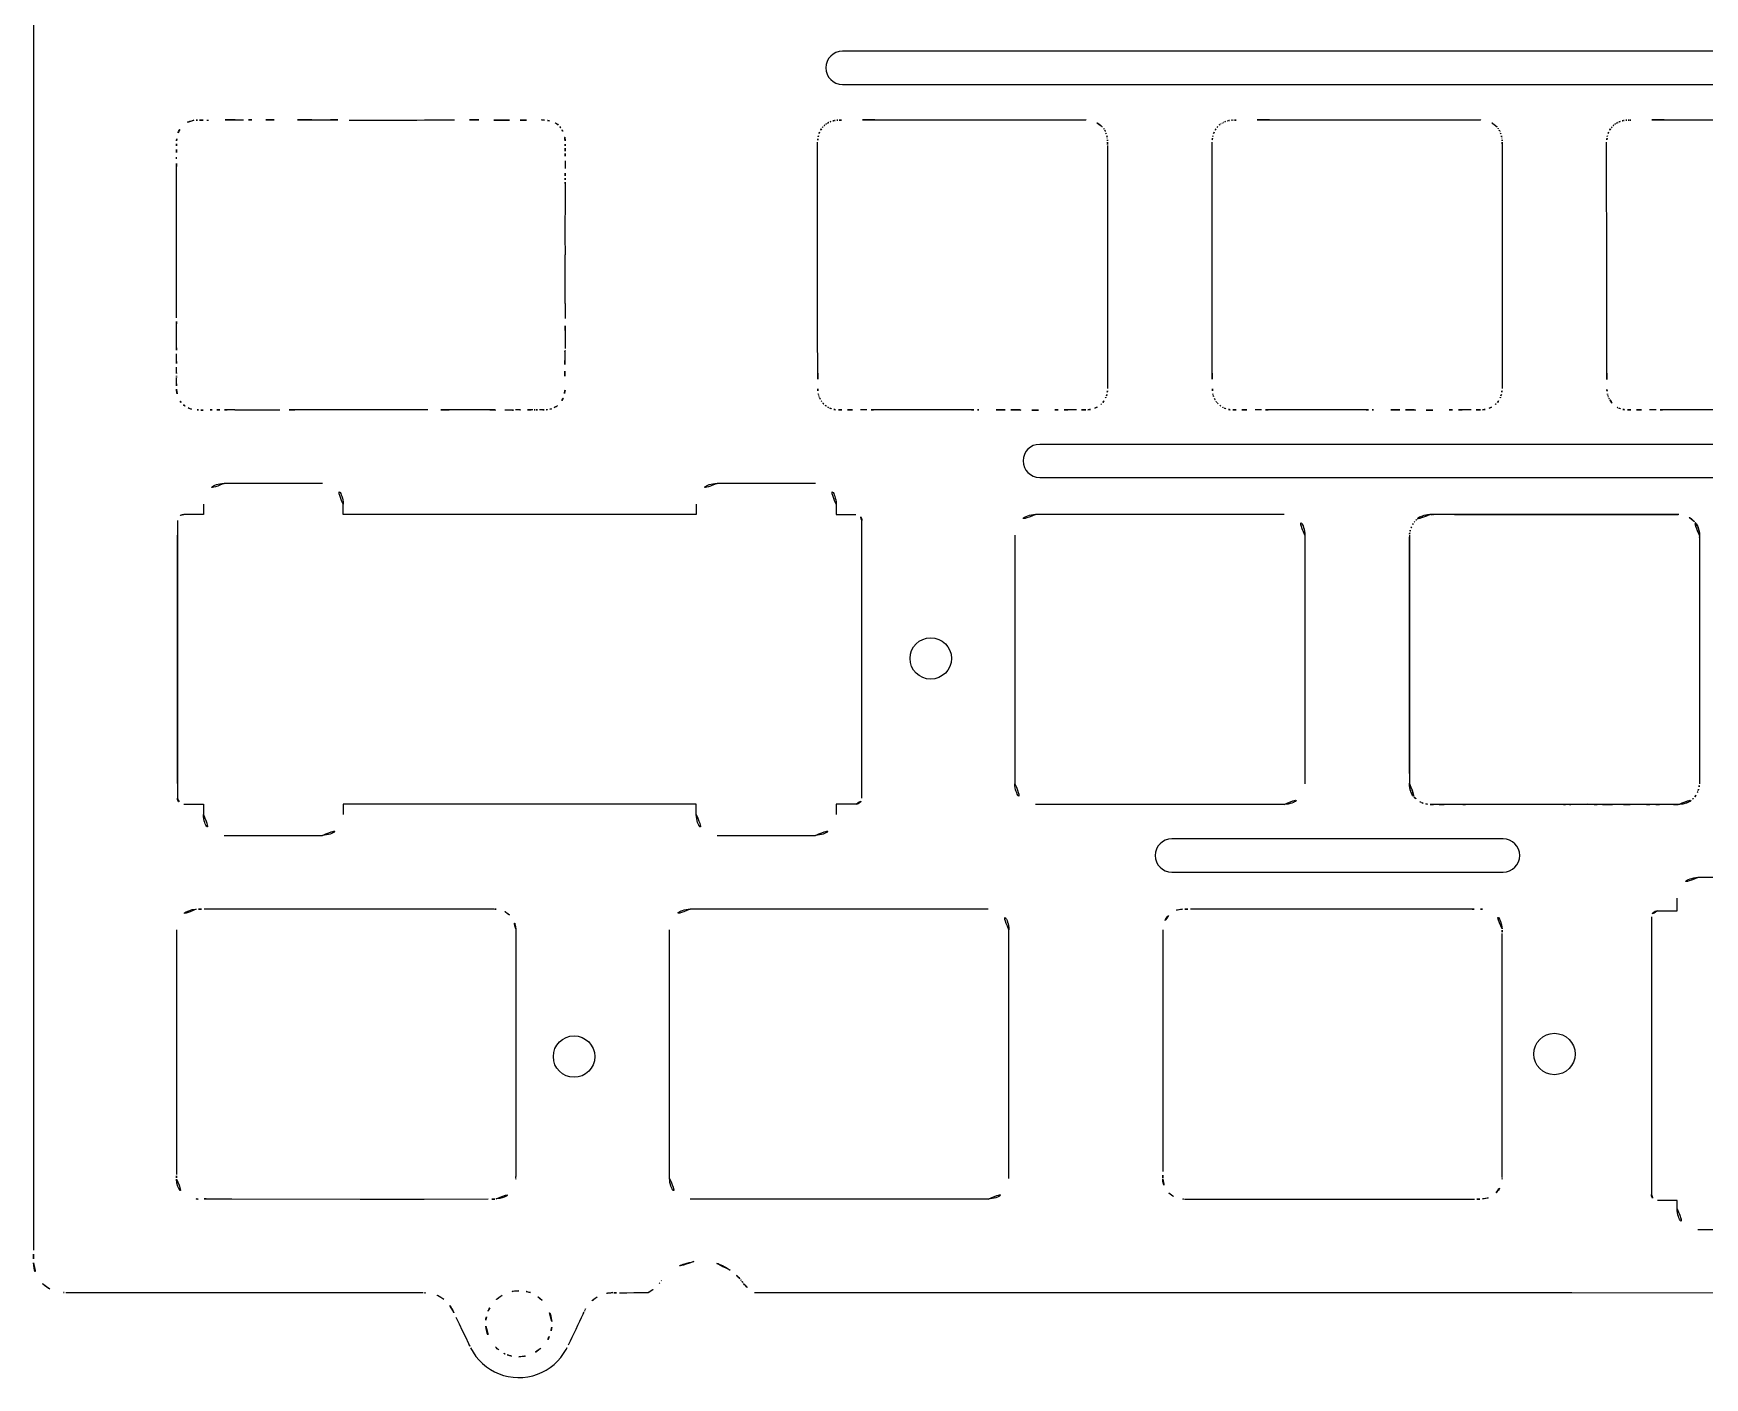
# Model space of a CAD drawing. Header units: millimetres. Extents: x 1963163760 to 1963164260, y 1135949646 to 1135950337.
# Drawn here: x 1963163827.5 to 1963163908.2, y 1135949646.5 to 1135949711.4 of the extents above; entities that cross this region are included whole.
import ezdxf

# ---------------------------------------------------------------- set-up
doc = ezdxf.new("R2010")
doc.units = ezdxf.units.MM

msp = doc.modelspace()

# ---------------------------------------------------------------- linework, layer by layer
for p, q in [((1963163827.525853, 1135949760.711344), (1963163827.525792, 1135949707.622484)), ((1963164064.327476, 1135949710.52587), (1963163866.583091, 1135949710.52587)), ((1963163866.583091, 1135949708.92587), (1963164064.327476, 1135949708.92587)), ((1963163827.525792, 1135949707.622484), (1963163827.526036, 1135949654.533624)), ((1963163835.893407, 1135949707.206873), (1963163835.983861, 1135949707.20788)), ((1963163837.260777, 1135949707.21702), (1963163837.663121, 1135949707.219049)), ((1963163840.964574, 1135949707.214044), (1963163841.870732, 1135949707.210291)), ((1963163842.776646, 1135949707.207605), (1963163843.154088, 1135949707.207138)), ((1963163843.154088, 1135949707.207138), (1963163843.531499, 1135949707.206913)), ((1963163843.531499, 1135949707.206913), (1963163843.90891, 1135949707.206702)), ((1963163843.90891, 1135949707.206702), (1963163844.28629, 1135949707.206278)), ((1963163844.28629, 1135949707.206278), (1963163844.43726, 1135949707.206049)), ((1963163844.43726, 1135949707.206049), (1963163844.588231, 1135949707.205957)), ((1963163844.588231, 1135949707.205957), (1963163844.733128, 1135949707.206138)), ((1963163844.733128, 1135949707.206138), (1963163844.877965, 1135949707.206445)), ((1963163844.877965, 1135949707.206445), (1963163845.167729, 1135949707.206927)), ((1963163845.167729, 1135949707.206927), (1963163845.457494, 1135949707.207262)), ((1963163845.457494, 1135949707.207262), (1963163845.747258, 1135949707.207677)), ((1963163845.747258, 1135949707.207677), (1963163846.037022, 1135949707.208399)), ((1963163846.037022, 1135949707.208399), (1963163846.399205, 1135949707.209802)), ((1963163846.399205, 1135949707.209802), (1963163846.942479, 1135949707.211803)), ((1963163846.942479, 1135949707.211803), (1963163847.485692, 1135949707.21377)), ((1963163847.485692, 1135949707.21377), (1963163847.666783, 1135949707.214487)), ((1963163847.666783, 1135949707.214487), (1963163847.847874, 1135949707.215105)), ((1963163868.15244, 1135949707.208872), (1963163878.344029, 1135949707.209132)), ((1963163887.202428, 1135949707.208872), (1963163897.394017, 1135949707.209132)), ((1963163906.252476, 1135949707.208872), (1963163916.444005, 1135949707.209131)), ((1963163865.388219, 1135949699.380899), (1963163865.383092, 1135949706.137674)), ((1963163879.388219, 1135949705.970117), (1963163879.38828, 1135949705.63005)), ((1963163879.388341, 1135949706.097894), (1963163879.388402, 1135949706.076591)), ((1963163879.388402, 1135949706.076591), (1963163879.388341, 1135949706.055278)), ((1963163884.438145, 1135949699.380899), (1963163884.433018, 1135949706.137674)), ((1963163898.438267, 1135949706.055277), (1963163898.438206, 1135949705.970117)), ((1963163898.438206, 1135949705.970117), (1963163898.438329, 1135949705.63005)), ((1963163903.488194, 1135949699.380899), (1963163903.483067, 1135949706.137674)), ((1963163834.432896, 1135949705.330499), (1963163834.432042, 1135949705.420919)), ((1963163853.191014, 1135949705.229791), (1963163853.19257, 1135949705.048664)), ((1963163853.19257, 1135949705.048664), (1963163853.194371, 1135949704.867552)), ((1963163879.388219, 1135949705.289972), (1963163879.387913, 1135949703.156427)), ((1963163879.38828, 1135949705.63005), (1963163879.388219, 1135949705.289972)), ((1963163898.438267, 1135949705.289972), (1963163898.437871, 1135949703.156427)), ((1963163898.438329, 1135949705.63005), (1963163898.438267, 1135949705.289972)), ((1963163834.430791, 1135949703.945307), (1963163834.431615, 1135949704.376295)), ((1963163834.431615, 1135949704.376295), (1963163834.432835, 1135949704.807276)), ((1963163834.432835, 1135949704.807276), (1963163834.433141, 1135949704.887888)), ((1963163834.433141, 1135949704.887888), (1963163834.433385, 1135949704.9685)), ((1963163834.429417, 1135949703.083338), (1963163834.430791, 1135949703.945307)), ((1963163853.1937, 1135949703.59959), (1963163853.192357, 1135949703.32786)), ((1963163853.195103, 1135949703.871322), (1963163853.1937, 1135949703.59959)), ((1963163853.196324, 1135949704.14306), (1963163853.195103, 1135949703.871322)), ((1963163834.42899, 1135949702.79339), (1963163834.429143, 1135949702.938364)), ((1963163834.429295, 1135949702.534723), (1963163834.42899, 1135949702.79339)), ((1963163834.429143, 1135949702.938364), (1963163834.429417, 1135949703.083338)), ((1963163853.192357, 1135949703.32786), (1963163853.191136, 1135949703.056104)), ((1963163879.387913, 1135949703.156427), (1963163879.387975, 1135949702.089655)), ((1963163898.437871, 1135949703.156427), (1963163898.437962, 1135949702.089655)), ((1963163834.430394, 1135949701.758678), (1963163834.429295, 1135949702.534723)), ((1963163879.387975, 1135949702.089655), (1963163879.388219, 1135949701.022882)), ((1963163898.437962, 1135949702.089655), (1963163898.438267, 1135949701.022882)), ((1963163834.431309, 1135949700.982635), (1963163834.430394, 1135949701.758678)), ((1963163834.432378, 1135949700.206589), (1963163834.431309, 1135949700.982635)), ((1963163879.388219, 1135949701.022882), (1963163879.389928, 1135949694.24444)), ((1963163898.438267, 1135949701.022882), (1963163898.439976, 1135949694.24444)), ((1963163834.43311, 1135949699.818564), (1963163834.432378, 1135949700.206589)), ((1963163834.433995, 1135949699.430536), (1963163834.43311, 1135949699.818564)), ((1963163834.434239, 1135949699.301195), (1963163834.433995, 1135949699.430536)), ((1963163865.388646, 1135949698.610891), (1963163865.388219, 1135949699.380899)), ((1963163884.438634, 1135949698.610891), (1963163884.438145, 1135949699.380899)), ((1963163903.488621, 1135949698.610891), (1963163903.488194, 1135949699.380899)), ((1963163834.434544, 1135949699.171854), (1963163834.434239, 1135949699.301195)), ((1963163834.434911, 1135949698.869926), (1963163834.434544, 1135949699.171854)), ((1963163834.435063, 1135949698.568002), (1963163834.434911, 1135949698.869926)), ((1963163834.435155, 1135949697.964151), (1963163834.435063, 1135949698.568002)), ((1963163865.388951, 1135949697.840872), (1963163865.388646, 1135949698.610891)), ((1963163884.438939, 1135949697.840872), (1963163884.438634, 1135949698.610891)), ((1963163903.488927, 1135949697.840872), (1963163903.488621, 1135949698.610891)), ((1963163834.435338, 1135949697.662227), (1963163834.435155, 1135949697.964151)), ((1963163853.198033, 1135949698.346964), (1963163853.198582, 1135949697.984758)), ((1963163853.198613, 1135949697.803655), (1963163853.198399, 1135949697.622577)), ((1963163853.198582, 1135949697.984758), (1963163853.198613, 1135949697.803655)), ((1963163865.389073, 1135949696.300775), (1963163865.388951, 1135949697.840872)), ((1963163884.439122, 1135949696.300775), (1963163884.438939, 1135949697.840872)), ((1963163903.48911, 1135949696.300775), (1963163903.488927, 1135949697.840872)), ((1963163834.432408, 1135949696.635561), (1963163834.433751, 1135949697.070383)), ((1963163834.433751, 1135949697.070383), (1963163834.434972, 1135949697.360279)), ((1963163853.19608, 1135949697.042902), (1963163853.192174, 1135949696.318094)), ((1963163834.430821, 1135949696.200739), (1963163834.431737, 1135949696.418152)), ((1963163834.431737, 1135949696.418152), (1963163834.432408, 1135949696.635561)), ((1963163853.192174, 1135949696.318094), (1963163853.191136, 1135949696.173133)), ((1963163865.389195, 1135949695.639835), (1963163865.389073, 1135949696.300775)), ((1963163884.439214, 1135949695.639835), (1963163884.439122, 1135949696.300775)), ((1963163903.489201, 1135949695.639835), (1963163903.48911, 1135949696.300775)), ((1963163834.429814, 1135949695.765918), (1963163834.429723, 1135949695.910829)), ((1963163834.429967, 1135949695.621027), (1963163834.429814, 1135949695.765918)), ((1963163834.429967, 1135949695.584795), (1963163834.429967, 1135949695.621027)), ((1963163834.429967, 1135949695.548563), (1963163834.429967, 1135949695.584795)), ((1963163853.186864, 1135949695.810541), (1963163853.184483, 1135949695.592979)), ((1963163853.189427, 1135949696.028101), (1963163853.186864, 1135949695.810541)), ((1963163865.389439, 1135949695.309423), (1963163865.389195, 1135949695.639835)), ((1963163884.439458, 1135949695.309423), (1963163884.439214, 1135949695.639835)), ((1963163903.489445, 1135949695.309423), (1963163903.489201, 1135949695.639835)), ((1963163834.428014, 1135949694.461405), (1963163834.430272, 1135949694.570354)), ((1963163834.430272, 1135949694.570354), (1963163834.432652, 1135949694.679178)), ((1963163834.433171, 1135949695.141155), (1963163834.431737, 1135949695.276947)), ((1963163834.432652, 1135949694.679178), (1963163834.434239, 1135949694.751718)), ((1963163834.434361, 1135949695.00535), (1963163834.433171, 1135949695.141155)), ((1963163865.389928, 1135949694.979089), (1963163865.389439, 1135949695.309423)), ((1963163884.439915, 1135949694.979089), (1963163884.439458, 1135949695.309423)), ((1963163903.489903, 1135949694.979089), (1963163903.489445, 1135949695.309423)), ((1963163837.06223, 1135949693.209398), (1963163836.880925, 1135949693.210985)), ((1963163837.243565, 1135949693.207941), (1963163837.06223, 1135949693.209398)), ((1963163840.866368, 1135949693.208307), (1963163840.141789, 1135949693.208765)), ((1963163841.772099, 1135949693.207784), (1963163840.866368, 1135949693.208307)), ((1963163842.22495, 1135949693.207702), (1963163841.772099, 1135949693.207784)), ((1963163842.67783, 1135949693.207788), (1963163842.22495, 1135949693.207702)), ((1963163843.162999, 1135949693.208103), (1963163842.67783, 1135949693.207788)), ((1963163843.648167, 1135949693.208599), (1963163843.162999, 1135949693.208103)), ((1963163844.618443, 1135949693.209915), (1963163843.648167, 1135949693.208599)), ((1963163845.58878, 1135949693.211298), (1963163844.618443, 1135949693.209915)), ((1963163846.073949, 1135949693.211874), (1963163845.58878, 1135949693.211298)), ((1963163846.559117, 1135949693.212305), (1963163846.073949, 1135949693.211874)), ((1963163847.998021, 1135949693.211229), (1963163847.594243, 1135949693.21203)), ((1963163848.401768, 1135949693.210138), (1963163847.998021, 1135949693.211229)), ((1963163848.981541, 1135949693.208469), (1963163848.401768, 1135949693.210138)), ((1963163849.271458, 1135949693.207472), (1963163848.981541, 1135949693.208469)), ((1963163849.561375, 1135949693.206262), (1963163849.271458, 1135949693.207472)), ((1963163850.430974, 1135949693.204418), (1963163850.286046, 1135949693.20408)), ((1963163850.575841, 1135949693.204706), (1963163850.430974, 1135949693.204418)), ((1963163850.64835, 1135949693.204798), (1963163850.575841, 1135949693.204706)), ((1963163850.938023, 1135949693.206873), (1963163850.793187, 1135949693.2057)), ((1963163851.010533, 1135949693.207361), (1963163850.938023, 1135949693.206873)), ((1963163851.644078, 1135949693.216516), (1963163851.553502, 1135949693.21525)), ((1963163852.112523, 1135949693.215997), (1963163851.961339, 1135949693.216579)), ((1963163867.770238, 1135949693.207855), (1963163867.455083, 1135949693.206506)), ((1963163868.259892, 1135949693.208744), (1963163868.085362, 1135949693.208719)), ((1963163868.434483, 1135949693.208597), (1963163868.259892, 1135949693.208744)), ((1963163869.132603, 1135949693.208305), (1963163868.434483, 1135949693.208597)), ((1963163869.830785, 1135949693.208185), (1963163869.132603, 1135949693.208305)), ((1963163871.325352, 1135949693.207992), (1963163869.830785, 1135949693.208185)), ((1963163872.072606, 1135949693.207826), (1963163871.325352, 1135949693.207992)), ((1963163872.819859, 1135949693.207422), (1963163872.072606, 1135949693.207826)), ((1963163877.674626, 1135949693.211353), (1963163877.462498, 1135949693.212183)), ((1963163877.886754, 1135949693.210306), (1963163877.674626, 1135949693.211353)), ((1963163886.820164, 1135949693.207855), (1963163886.50504, 1135949693.206506)), ((1963163887.309911, 1135949693.208744), (1963163887.13535, 1135949693.208719)), ((1963163887.48441, 1135949693.208597), (1963163887.309911, 1135949693.208744)), ((1963163888.182591, 1135949693.208305), (1963163887.48441, 1135949693.208597)), ((1963163888.880772, 1135949693.208185), (1963163888.182591, 1135949693.208305)), ((1963163890.375279, 1135949693.207992), (1963163888.880772, 1135949693.208185)), ((1963163891.122594, 1135949693.207826), (1963163890.375279, 1135949693.207992)), ((1963163891.869908, 1135949693.207422), (1963163891.122594, 1135949693.207826)), ((1963163896.724644, 1135949693.211353), (1963163896.512547, 1135949693.212183)), ((1963163896.936681, 1135949693.210306), (1963163896.724644, 1135949693.211353)), ((1963163905.870213, 1135949693.207855), (1963163905.555119, 1135949693.206506)), ((1963163906.359929, 1135949693.208744), (1963163906.185338, 1135949693.208719)), ((1963163906.534459, 1135949693.208597), (1963163906.359929, 1135949693.208744)), ((1963163907.23264, 1135949693.208305), (1963163906.534459, 1135949693.208597)), ((1963163907.930821, 1135949693.208185), (1963163907.23264, 1135949693.208305)), ((1963163909.425328, 1135949693.207992), (1963163907.930821, 1135949693.208185)), ((1963164040.513084, 1135949691.546318), (1963163876.108055, 1135949691.546318)), ((1963163876.108055, 1135949689.946318), (1963164040.513084, 1135949689.946318)), ((1963163841.479327, 1135949689.662982), (1963163836.729782, 1135949689.662982)), ((1963163841.479327, 1135949689.662982), (1963163841.479327, 1135949689.662982)), ((1963163865.280398, 1135949689.662982), (1963163860.530597, 1135949689.662982)), ((1963163865.280398, 1135949689.662982), (1963163865.280398, 1135949689.662982)), ((1963163835.729784, 1135949688.164382), (1963163834.780586, 1135949688.163874)), ((1963163835.729784, 1135949688.662984), (1963163835.729784, 1135949688.164382)), ((1963163842.479326, 1135949688.162858), (1963163842.479326, 1135949688.662984)), ((1963163859.5306, 1135949688.162858), (1963163842.479326, 1135949688.162858)), ((1963163859.5306, 1135949688.662984), (1963163859.5306, 1135949688.162858)), ((1963163866.280396, 1135949688.662984), (1963163866.280396, 1135949688.164382)), ((1963163866.280396, 1135949688.164382), (1963163867.229594, 1135949688.164382)), ((1963163887.913243, 1135949688.158122), (1963163875.908055, 1135949688.158122)), ((1963163906.963243, 1135949688.158122), (1963163894.958055, 1135949688.158122)), ((1963163896.727452, 1135949688.158884), (1963163906.91898, 1135949688.159128)), ((1963163834.480637, 1135949687.8639), (1963163834.480637, 1135949687.8639)), ((1963163834.480637, 1135949687.8639), (1963163834.480637, 1135949674.463876)), ((1963163867.529567, 1135949674.464638), (1963163867.529567, 1135949687.864408)), ((1963163834.480637, 1135949675.1639), (1963163834.480637, 1135949687.163876)), ((1963163874.908055, 1135949687.158122), (1963163874.908055, 1135949675.158951)), ((1963163888.913243, 1135949687.158122), (1963163888.913243, 1135949675.158951)), ((1963163893.96317, 1135949680.330896), (1963163893.958043, 1135949687.087671)), ((1963163893.958055, 1135949687.158122), (1963163893.958055, 1135949675.158951)), ((1963163907.963292, 1135949687.005304), (1963163907.96317, 1135949686.92013)), ((1963163907.96317, 1135949686.92013), (1963163907.963231, 1135949686.239954)), ((1963163907.963243, 1135949687.158122), (1963163907.963243, 1135949675.158951)), ((1963163907.963292, 1135949687.047876), (1963163907.963353, 1135949687.02659)), ((1963163907.963353, 1135949687.02659), (1963163907.963292, 1135949687.005304)), ((1963163907.963231, 1135949686.239954), (1963163907.962865, 1135949684.106422)), ((1963163907.962865, 1135949684.106422), (1963163907.962926, 1135949683.039652)), ((1963163907.962926, 1135949683.039652), (1963163907.963292, 1135949681.972879)), ((1963163907.963292, 1135949681.972879), (1963163907.96494, 1135949675.194437)), ((1963163893.963658, 1135949679.560892), (1963163893.96317, 1135949680.330896)), ((1963163893.963902, 1135949678.790872), (1963163893.963658, 1135949679.560892)), ((1963163893.964024, 1135949677.250757), (1963163893.963902, 1135949678.790872)), ((1963163893.964146, 1135949676.589834), (1963163893.964024, 1135949677.250757)), ((1963163893.964391, 1135949676.259416), (1963163893.964146, 1135949676.589834)), ((1963163893.964879, 1135949675.929071), (1963163893.964391, 1135949676.259416)), ((1963163834.480637, 1135949675.1639), (1963163834.480637, 1135949675.1639)), ((1963163867.529567, 1135949674.464638), (1963163867.529567, 1135949674.464638)), ((1963163834.780586, 1135949674.163902), (1963163835.729784, 1135949674.163902)), ((1963163835.729784, 1135949674.163902), (1963163835.729784, 1135949673.6653)), ((1963163859.5306, 1135949674.165426), (1963163842.479326, 1135949674.165426)), ((1963163842.479326, 1135949674.165426), (1963163842.479326, 1135949673.6653)), ((1963163859.5306, 1135949673.6653), (1963163859.5306, 1135949674.165426)), ((1963163867.229594, 1135949674.16441), (1963163866.280396, 1135949674.163902)), ((1963163866.280396, 1135949674.163902), (1963163866.280396, 1135949673.6653)), ((1963163887.913243, 1135949674.158951), (1963163875.908055, 1135949674.158951)), ((1963163906.963243, 1135949674.158951), (1963163894.958055, 1135949674.158951)), ((1963163896.345189, 1135949674.157854), (1963163896.030095, 1135949674.156496)), ((1963163896.834935, 1135949674.158743), (1963163896.660374, 1135949674.158731)), ((1963163897.009495, 1135949674.158609), (1963163896.834935, 1135949674.158743)), ((1963163897.358556, 1135949674.158388), (1963163897.009495, 1135949674.158609)), ((1963163897.707616, 1135949674.1583), (1963163897.358556, 1135949674.158388)), ((1963163898.405797, 1135949674.158197), (1963163897.707616, 1135949674.1583)), ((1963163899.900304, 1135949674.157991), (1963163898.405797, 1135949674.158197)), ((1963163900.647557, 1135949674.157816), (1963163899.900304, 1135949674.157991)), ((1963163901.394871, 1135949674.157404), (1963163900.647557, 1135949674.157816)), ((1963163906.249608, 1135949674.16136), (1963163906.037511, 1135949674.16218)), ((1963163906.461705, 1135949674.160333), (1963163906.249608, 1135949674.16136)), ((1963163836.729782, 1135949672.665302), (1963163836.729782, 1135949672.665302)), ((1963163836.729782, 1135949672.665302), (1963163841.479327, 1135949672.665302)), ((1963163860.530597, 1135949672.665302), (1963163860.530597, 1135949672.665302)), ((1963163860.530597, 1135949672.665302), (1963163865.280398, 1135949672.665302)), ((1963163898.487575, 1135949672.495509), (1963163882.483612, 1135949672.495509)), ((1963163882.483612, 1135949670.895509), (1963163898.487575, 1135949670.895509)), ((1963163912.635954, 1135949670.628299), (1963163907.886154, 1135949670.628299)), ((1963163906.885953, 1135949669.026295), (1963163906.885953, 1135949669.6283)), ((1963163838.854344, 1135949669.105295), (1963163835.762425, 1135949669.105158)), ((1963163841.946294, 1135949669.105295), (1963163838.854344, 1135949669.105295)), ((1963163848.130162, 1135949669.105173), (1963163841.946294, 1135949669.105295)), ((1963163848.921147, 1135949669.105196), (1963163848.130162, 1135949669.105173)), ((1963163849.712132, 1135949669.105402), (1963163848.921147, 1135949669.105196)), ((1963163849.761082, 1135949669.105478), (1963163849.712132, 1135949669.105402)), ((1963163873.62209, 1135949669.105371), (1963163859.24088, 1135949669.105371)), ((1963163886.479283, 1135949669.105295), (1963163883.387364, 1135949669.105142)), ((1963163889.571233, 1135949669.10528), (1963163886.479283, 1135949669.105295)), ((1963163895.755162, 1135949669.104944), (1963163889.571233, 1135949669.10528)), ((1963163896.996678, 1135949669.104669), (1963163895.755162, 1135949669.104944)), ((1963163905.641683, 1135949668.726042), (1963163905.641683, 1135949668.726042)), ((1963163905.641683, 1135949668.726042), (1963163905.641683, 1135949655.326297)), ((1963163905.941708, 1135949669.026295), (1963163906.885953, 1135949669.026295)), ((1963163834.42838, 1135949668.105646), (1963163834.428441, 1135949662.272318)), ((1963163850.808507, 1135949668.155115), (1963163850.809422, 1135949656.200266)), ((1963163858.24088, 1135949656.104097), (1963163858.24088, 1135949668.105371)), ((1963163874.62209, 1135949656.104097), (1963163874.62209, 1135949668.105371)), ((1963163882.053441, 1135949668.105646), (1963163882.053532, 1135949662.272318)), ((1963163898.434666, 1135949665.254892), (1963163898.434422, 1135949667.919119)), ((1963163898.434605, 1135949662.590662), (1963163898.434666, 1135949665.254892)), ((1963163834.428441, 1135949662.272318), (1963163834.428654, 1135949659.355665)), ((1963163882.053532, 1135949662.272318), (1963163882.053715, 1135949659.355665)), ((1963163898.434422, 1135949659.926439), (1963163898.434605, 1135949662.590662)), ((1963163898.434361, 1135949657.262216), (1963163898.434422, 1135949659.926439)), ((1963163834.428654, 1135949659.355665), (1963163834.42899, 1135949656.439035)), ((1963163882.053715, 1135949659.355665), (1963163882.054112, 1135949656.439047)), ((1963163898.434392, 1135949656.731279), (1963163898.434361, 1135949657.262216)), ((1963163898.434544, 1135949656.200327), (1963163898.434392, 1135949656.731279)), ((1963163834.42899, 1135949656.439035), (1963163834.42899, 1135949656.296175)), ((1963163850.809483, 1135949656.152521), (1963163850.809422, 1135949656.200266)), ((1963163850.809575, 1135949656.104364), (1963163850.809483, 1135949656.152521)), ((1963163898.434605, 1135949656.152551), (1963163898.434544, 1135949656.200327)), ((1963163835.866429, 1135949655.106683), (1963163836.487187, 1135949655.106504)), ((1963163836.487187, 1135949655.106504), (1963163837.107945, 1135949655.106439)), ((1963163837.107945, 1135949655.106439), (1963163843.291875, 1135949655.106119)), ((1963163843.291875, 1135949655.106119), (1963163846.383824, 1135949655.106138)), ((1963163846.383824, 1135949655.106138), (1963163849.475743, 1135949655.106348)), ((1963163873.62209, 1135949655.104097), (1963163859.24088, 1135949655.104097)), ((1963163883.102025, 1135949655.105768), (1963163883.151036, 1135949655.105829)), ((1963163883.151036, 1135949655.105829), (1963163883.94196, 1135949655.106149)), ((1963163883.94196, 1135949655.106149), (1963163884.732884, 1135949655.106195)), ((1963163884.732884, 1135949655.106195), (1963163890.916783, 1135949655.106054)), ((1963163890.916783, 1135949655.106054), (1963163894.008702, 1135949655.106081)), ((1963163894.008702, 1135949655.106081), (1963163897.100682, 1135949655.106256)), ((1963163906.885115, 1135949655.026323), (1963163905.941708, 1135949655.026323)), ((1963163906.885115, 1135949654.635163), (1963163906.885115, 1135949655.026323)), ((1963163827.526036, 1135949654.533624), (1963163827.526097, 1135949653.716882)), ((1963163827.526097, 1135949653.716882), (1963163827.526402, 1135949652.900141)), ((1963163907.885062, 1135949653.635165), (1963163907.885062, 1135949653.635165)), ((1963163907.885062, 1135949653.635165), (1963163912.634913, 1135949653.635165)), ((1963163827.526402, 1135949652.900141), (1963163827.526494, 1135949652.627905)), ((1963163829.080968, 1135949650.583429), (1963163829.191319, 1135949650.583551)), ((1963163829.191319, 1135949650.583551), (1963163833.345921, 1135949650.583345)), ((1963163833.345921, 1135949650.583345), (1963163837.500523, 1135949650.583326)), ((1963163837.500523, 1135949650.583326), (1963163845.809727, 1135949650.583582)), ((1963163845.809727, 1135949650.583582), (1963163846.035496, 1135949650.583559)), ((1963163846.035496, 1135949650.583559), (1963163846.261327, 1135949650.583399)), ((1963163846.261327, 1135949650.583399), (1963163846.336583, 1135949650.583368)), ((1963163855.826817, 1135949650.582971), (1963163856.171696, 1135949650.583227)), ((1963163856.171696, 1135949650.583227), (1963163856.516576, 1135949650.583341)), ((1963163856.516576, 1135949650.583341), (1963163857.206334, 1135949650.583368)), ((1963163862.342442, 1135949650.583368), (1963163901.795445, 1135949650.583345)), ((1963163901.795445, 1135949650.583345), (1963163941.248448, 1135949650.583185)), ((1963163847.925694, 1135949649.393457), (1963163848.077122, 1135949649.077562)), ((1963163854.068394, 1135949649.56225), (1963163854.108739, 1135949649.646543)), ((1963163848.077122, 1135949649.077562), (1963163848.228337, 1135949648.761587)), ((1963163848.228337, 1135949648.761587), (1963163848.379552, 1135949648.445608)), ((1963163848.379552, 1135949648.445608), (1963163848.530919, 1135949648.129694)), ((1963163848.530919, 1135949648.129694), (1963163848.551183, 1135949648.087579)), ((1963163848.551183, 1135949648.087579), (1963163848.571385, 1135949648.045465))]:
    msp.add_line(p, q)
for centre in [(1963163870.848876, 1135949681.209311), (1963163900.963414, 1135949662.107569), (1963163853.627642, 1135949661.981472)]:
    msp.add_circle(centre, 1)
for centre, radius, start, end in [((1963163866.583091, 1135949709.72587), 0.8, 90, 270), ((1963163835.510622, 1135949706.206986), 1.072329, 149.21502024, 175.16257933), ((1963163835.382986, 1135949706.267169), 0.931975, 96.75770851, 148.37746576), ((1963163835.482822, 1135949705.42554), 1.779505, 91.38753833, 96.76116166), ((1963163835.603308, 1135949697.010157), 10.195678, 90.00001366, 90.91927365), ((1963163835.603306, 1135949747.76077), 40.554935, 270, 270.4098558), ((1963163838.954362, 1135949381.411675), 325.809747, 90.29782493, 90.52239372), ((1963163838.643744, 1135949497.476012), 209.745329, 90.15795516, 90.26788101), ((1963163838.452511, 1135949413.984235), 293.236565, 89.86324582, 90.07561022), ((1963163836.396374, 1135948586.273969), 1120.949383, 89.766502497, 89.859134026), ((1963163843.652548, 1135950155.472221), 448.265472, 269.77225358, 269.88803947), ((1963163848.177799, 1135949588.207606), 119.007957, 89.59176984, 90.15884308), ((1963163848.119656, 1135949580.264184), 126.951591, 89.05948171, 89.59107309), ((1963163850.640753, 1135949733.837899), 26.642816, 269.05963196, 270.81159026), ((1963163850.3039, 1135949757.611815), 50.419118, 270.81167221, 271.73741549), ((1963163851.905381, 1135949702.700451), 4.516012, 86.31626379, 90.92401429), ((1963163852.043591, 1135949705.182365), 2.03046, 78.74422126, 85.70854181), ((1963163852.262575, 1135949706.282809), 0.908439, 48.30853198, 78.74275851), ((1963163852.242479, 1135949706.284665), 0.920563, 35.87180635, 47.2976179), ((1963163852.169081, 1135949706.233993), 1.009734, 25.28634557, 35.76127798), ((1963163851.892972, 1135949706.126446), 1.305489, 3.3250537, 24.37800353), ((1963163866.333245, 1135949706.251753), 0.928584, 145.59399979, 156.6537828), ((1963163866.707205, 1135949705.976937), 1.392492, 139.71282373, 144.959084), ((1963163866.212722, 1135949706.396511), 0.74399, 129.91036791, 139.73703468), ((1963163866.578611, 1135949705.922107), 1.342841, 124.87156111, 128.89833291), ((1963163866.297409, 1135949706.324807), 0.851677, 118.49044196, 124.84003256), ((1963163866.362725, 1135949706.188951), 1.002264, 115.18673423, 118.06753224), ((1963163866.43005, 1135949706.044348), 1.161771, 110.15126854, 115.15639366), ((1963163866.426114, 1135949706.013949), 1.189038, 101.82720476, 109.46857971), ((1963163866.4286, 1135949706.005881), 1.197444, 99.23226895, 101.86448774), ((1963163866.499967, 1135949705.374503), 1.832353, 94.26733478, 98.26746612), ((1963163866.516056, 1135949705.155053), 2.052392, 91.31634793, 94.25936175), ((1963163866.502141, 1135949701.845266), 5.36174, 89.88161908, 90.35514483), ((1963163866.468906, 1135949730.603794), 23.396841, 270.10851812, 270.32554225), ((1963163867.603456, 1135949479.503753), 227.70578, 89.86186613, 90.25203482), ((1963163878.422911, 1135949709.215274), 2.007692, 267.74827182, 268.84525098), ((1963163878.360341, 1135949706.143325), 1.064894, 43.91357716, 88.81031417), ((1963163878.306812, 1135949706.093427), 1.138064, 42.44555138, 43.8541514), ((1963163878.850608, 1135949706.591909), 0.400367, 38.32284548, 42.32576655), ((1963163878.063771, 1135949706.008873), 1.379538, 33.19109227, 37.05588678), ((1963163878.504488, 1135949706.297619), 0.852654, 26.91152519, 33.16600624), ((1963163878.336467, 1135949706.222345), 1.036589, 23.6430387, 26.41810256), ((1963163878.191406, 1135949706.159328), 1.194746, 18.75275747, 23.62159258), ((1963163885.383237, 1135949706.251753), 0.928588, 145.59414753, 156.65392988), ((1963163885.668916, 1135949706.039146), 1.284499, 138.36048107, 144.97010827), ((1963163885.242663, 1135949706.41836), 0.713977, 126.47011799, 138.37506307), ((1963163886.109454, 1135949705.230992), 2.184061, 124.31105642, 126.24107043), ((1963163885.287011, 1135949706.436145), 0.725018, 118.49336375, 124.31085942), ((1963163885.412713, 1135949706.188951), 1.002264, 115.18673423, 118.06753224), ((1963163885.480038, 1135949706.044348), 1.161771, 110.15126854, 115.15639366), ((1963163885.476102, 1135949706.013949), 1.189038, 101.82720476, 109.46857971), ((1963163885.476935, 1135949706.013659), 1.189493, 99.21088696, 101.86359283), ((1963163885.549714, 1135949705.377786), 1.829062, 94.26745738, 98.27289082), ((1963163885.566538, 1135949705.144904), 2.062549, 91.32358978, 94.2521158), ((1963163885.552174, 1135949701.830486), 5.37652, 89.881783, 90.35465298), ((1963163885.522984, 1135949730.603786), 23.396826, 270.0986553, 270.31567931), ((1963163886.655706, 1135949479.521683), 227.687845, 89.8624262, 90.25260855), ((1963163897.52067, 1135949710.429672), 3.223029, 267.74790274, 268.55287048), ((1963163897.411824, 1135949706.14609), 1.061935, 42.3533445, 88.51877663), ((1963163897.727847, 1135949706.435388), 0.633493, 32.57859556, 42.27303567), ((1963163897.33758, 1135949706.186647), 1.096289, 26.95249367, 32.55043639), ((1963163897.471726, 1135949706.261003), 0.943027, 23.56764955, 26.6196666), ((1963163897.207327, 1135949706.146851), 1.231015, 18.79289769, 23.5171794), ((1963163904.433486, 1135949706.251429), 0.928987, 145.58672864, 156.64232282), ((1963163904.806268, 1135949705.978031), 1.391118, 139.723446, 144.97436422), ((1963163904.313414, 1135949706.395551), 0.745186, 129.90527648, 139.71733109), ((1963163904.678586, 1135949705.922107), 1.342841, 124.87156111, 128.89833291), ((1963163904.397384, 1135949706.324807), 0.851677, 118.49044196, 124.84003256), ((1963163904.491517, 1135949706.130244), 1.067628, 115.24239134, 117.94972343), ((1963163904.525408, 1135949706.056176), 1.149076, 110.13830334, 115.19594328), ((1963163904.52609, 1135949706.013949), 1.189038, 101.82720476, 109.46857971), ((1963163904.528617, 1135949706.005882), 1.197452, 99.234234, 101.86644078), ((1963163904.599616, 1135949705.376631), 1.830202, 94.26019781, 98.26692712), ((1963163904.616215, 1135949705.153092), 2.054356, 91.32021468, 94.25871845), ((1963163904.602162, 1135949701.830486), 5.37652, 89.881783, 90.35465298), ((1963163904.568943, 1135949730.603794), 23.396841, 270.10851812, 270.32554225), ((1963163905.703492, 1135949479.503753), 227.70578, 89.86186613, 90.25203482), ((1963163856.256437, 1135949705.899704), 21.826662, 179.59029446, 180.307278), ((1963163837.803545, 1135949706.012438), 3.37349, 175.15416183, 179.26386297), ((1963163849.765119, 1135949706.002216), 3.436965, 359.20854718, 3.33512488), ((1963163839.728112, 1135949706.199494), 13.475867, 358.18786712, 358.95932244), ((1963163868.130325, 1135949706.007478), 2.750316, 173.99795473, 177.28667702), ((1963163866.545232, 1135949706.173124), 1.156592, 166.12271733, 173.94816167), ((1963163866.566683, 1135949706.151), 1.182836, 156.65400341, 165.3315193), ((1963163878.135849, 1135949706.155885), 1.248546, 10.75517902, 18.08271951), ((1963163878.246769, 1135949706.171977), 1.136581, 8.19682333, 11.00166952), ((1963163877.359684, 1135949706.077012), 2.028404, 3.55232103, 7.27933388), ((1963163876.887534, 1135949706.051333), 2.50124, 1.06663668, 3.46927422), ((1963163908.865027, 1135949705.970445), 29.476809, 179.83510536, 180.00064204), ((1963163886.655616, 1135949706.03266), 2.225077, 172.3717535, 177.29486852), ((1963163885.768701, 1135949706.152812), 1.330062, 167.06568822, 172.43016021), ((1963163885.61667, 1135949706.151), 1.182836, 156.65400341, 165.3315193), ((1963163897.170773, 1135949706.151521), 1.264219, 10.82155445, 18.05880899), ((1963163897.183149, 1135949706.152753), 1.251833, 8.32595758, 10.87252987), ((1963163896.409931, 1135949706.078912), 2.027967, 3.49930011, 7.22678654), ((1963163896.187316, 1135949706.061229), 2.25125, 0.93322261, 3.60270295), ((1963163895.958462, 1135949706.076586), 2.479897, 359.50766023, 0.49233977), ((1963163905.673161, 1135949706.036296), 2.192439, 172.35338259, 177.34969316), ((1963163904.876365, 1135949706.14238), 1.388613, 167.17885784, 172.31697924), ((1963163904.666507, 1135949706.151265), 1.182623, 156.66319973, 165.34208223), ((1963163967.371707, 1135949706.319589), 132.942703, 180.23140743, 180.38731567), ((1963163793.15702, 1135949705.093825), 41.276555, 359.82603483, 0.3285339), ((1963163869.994399, 1135949705.357171), 16.803868, 179.19890199, 180.43432228), ((1963163886.833654, 1135949704.742502), 33.652207, 178.2446128, 178.55330782), ((1963163786.022849, 1135949704.211041), 67.17473, 0.2510239, 0.5599751), ((1963163761.054369, 1135949704.544064), 92.142827, 359.75065631, 359.86330046), ((1963163819.602878, 1135949704.414789), 33.594179, 359.84555558, 0.15444442), ((1963164151.986851, 1135949701.855587), 298.798126, 179.76979468, 180.22129866), ((1963162231.164918, 1135949694.646905), 1622.037335, 0.130702616, 0.213867369), ((1963163715.611451, 1135949697.655365), 118.823886, 359.85771335, 0.00330581), ((1963163632.069963, 1135949698.21749), 221.129236, 359.69565901, 359.84585611), ((1963163947.620236, 1135949695.626842), 113.190869, 179.70949714, 179.85625169), ((1963163782.191745, 1135949696.937228), 71.003502, 359.26636296, 359.38341324), ((1963163872.199317, 1135949695.658878), 37.769511, 180.16733988, 180.57938744), ((1963163888.330884, 1135949695.195534), 35.148648, 179.35211545, 180.17922448), ((1963163827.24125, 1135949694.939236), 7.195433, 358.50666945, 359.08478405), ((1963163867.747575, 1135949695.207119), 33.313825, 180.34701672, 180.50273564), ((1963163823.249623, 1135949694.779041), 11.186233, 0.23183089, 0.69543962), ((1963163869.432671, 1135949695.272738), 16.251341, 180.6598245, 182.89220159), ((1963163949.600426, 1135949695.148077), 84.210668, 180.11497947, 180.62191458), ((1963163968.650414, 1135949695.148077), 84.210668, 180.11497947, 180.62191458), ((1963163955.401623, 1135949695.08671), 51.911832, 180.11877707, 180.97967442), ((1963163838.459499, 1135949694.389338), 4.032129, 178.9758952, 182.54289442), ((1963163835.606567, 1135949694.263201), 1.17641, 182.570352, 212.47991756), ((1963163852.065278, 1135949694.234169), 1.127253, 329.47996201, 347.96650646), ((1963163851.387505, 1135949694.361752), 1.816806, 348.48761618, 2.8707413), ((1963163866.984019, 1135949694.251796), 1.5894, 180.64046651, 189.8661949), ((1963163866.122334, 1135949694.108678), 0.715966, 190.39813747, 196.56151908), ((1963163865.935894, 1135949694.059586), 0.523302, 197.22812179, 201.8185599), ((1963163866.685888, 1135949694.358156), 1.330541, 201.75105153, 203.5560692), ((1963163866.748452, 1135949694.390911), 1.400991, 203.76144689, 205.85561301), ((1963163866.822067, 1135949694.433757), 1.485936, 206.10445006, 211.59377773), ((1963163878.239983, 1135949694.283211), 1.162033, 322.18098774, 334.84182212), ((1963163878.371892, 1135949694.222255), 1.016724, 334.79092441, 340.55119962), ((1963163878.430332, 1135949694.190809), 0.951203, 341.16520806, 352.2187838), ((1963163877.18393, 1135949694.359837), 2.209013, 352.25198174, 357.00556605), ((1963163886.034007, 1135949694.251796), 1.5894, 180.64046651, 189.8661949), ((1963163885.193336, 1135949694.113139), 0.737441, 190.44433217, 196.42695827), ((1963163885.240936, 1135949694.141692), 0.791295, 197.43538933, 208.54689238), ((1963163886.509521, 1135949694.833052), 2.236039, 208.57457736, 212.5013169), ((1963163897.289971, 1135949694.283211), 1.162033, 322.18098774, 334.84182212), ((1963163897.42188, 1135949694.222255), 1.016724, 334.79092441, 340.55119962), ((1963163897.48032, 1135949694.190809), 0.951203, 341.16520806, 352.2187838), ((1963163896.234087, 1135949694.360559), 2.208944, 352.23283263, 356.98670273), ((1963163904.938005, 1135949694.224206), 1.440843, 180.99712131, 189.78004612), ((1963163904.222309, 1135949694.108678), 0.715966, 190.39813747, 196.56151908), ((1963163904.133437, 1135949694.090399), 0.625619, 197.27695858, 203.46265035), ((1963163905.117734, 1135949694.5185), 1.698983, 203.48984488, 205.76696821), ((1963163904.797285, 1135949694.372169), 1.346806, 206.08698361, 210.42893501), ((1963163835.402498, 1135949694.153412), 0.945457, 213.50837976, 227.39553026), ((1963163835.397007, 1135949694.170735), 0.954621, 228.34195125, 244.69232222), ((1963163835.435888, 1135949694.263233), 1.054872, 244.93087869, 269.79774402), ((1963163835.674129, 1135949699.771063), 6.567154, 267.88847448, 269.47261995), ((1963163835.640274, 1135949703.593212), 10.389059, 269.85334201, 271.3495378), ((1963163836.617983, 1135949662.104171), 31.111501, 90.85052637, 91.35009804), ((1963163836.419295, 1135949669.4651), 23.748601, 89.76102468, 90.63483802), ((1963163836.017781, 1135949594.718494), 98.496273, 89.49789271, 89.70881413), ((1963163838.215774, 1135950373.596026), 680.38878, 269.91813333, 270.101182486), ((1963163840.005936, 1135949334.828828), 358.379963, 89.97828, 90.09412006), ((1963163846.932244, 1135949148.864234), 544.348199, 89.93031839, 90.03927359), ((1963163850.623842, 1135949925.727349), 232.523514, 269.73819792, 269.91676729), ((1963163850.526141, 1135949724.450981), 31.246423, 270.22409907, 270.48967586), ((1963163850.694418, 1135949717.583966), 24.378655, 270.74296788, 270.95557403), ((1963163853.125444, 1135949568.941899), 124.283292, 90.72470248, 90.93333188), ((1963163851.932425, 1135949676.458817), 16.76018, 90.67653224, 90.98578159), ((1963163851.710065, 1135949682.194371), 11.023485, 89.47976465, 89.87283544), ((1963163852.063277, 1135949725.866133), 32.649713, 269.55580103, 269.82111707), ((1963163852.138748, 1135949697.966838), 4.750913, 269.68371965, 271.77631151), ((1963163852.257408, 1135949694.139488), 0.921724, 271.77856651, 282.58020855), ((1963163852.260049, 1135949694.09697), 0.879676, 283.01546419, 297.91722608), ((1963163852.227407, 1135949694.158455), 0.949289, 297.92060506, 328.447028), ((1963163866.16844, 1135949694.031699), 0.718552, 211.59093815, 222.95645078), ((1963163866.698693, 1135949694.532866), 1.448156, 223.17221909, 229.4074428), ((1963163866.330172, 1135949694.102346), 0.88145, 229.38853217, 239.64143477), ((1963163866.354035, 1135949694.157335), 0.940988, 240.0799079, 246.19826467), ((1963163866.39562, 1135949694.251965), 1.044351, 246.20604439, 257.62396216), ((1963163866.400404, 1135949694.32859), 1.120283, 258.22494421, 269.40176013), ((1963163866.999163, 1135949752.542025), 59.336798, 269.41053061, 269.83158096), ((1963163866.944924, 1135949813.429209), 120.223785, 269.94272203, 270.24312816), ((1963163868.270953, 1135949568.05495), 125.153906, 90.08496759, 90.22923544), ((1963163872.85574, 1135949749.457217), 56.249807, 269.96345848, 270.25583243), ((1963163872.433485, 1135949771.273009), 78.067942, 270.49425227, 270.62341729), ((1963163874.049197, 1135949622.744643), 70.469211, 89.67443043, 90.62306214), ((1963163873.290605, 1135949561.26324), 131.954567, 89.31247031, 89.49674517), ((1963163875.773576, 1135949767.878382), 74.675494, 269.30975177, 269.96095864), ((1963163875.766811, 1135949759.515916), 66.313025, 269.96187388, 270.69526205), ((1963163877.670051, 1135949602.414991), 90.799428, 90.42545643, 90.69324013), ((1963163877.26498, 1135949630.612331), 62.600163, 89.81921825, 90.24635204), ((1963163877.636615, 1135949643.244376), 49.966556, 89.26316617, 89.71317181), ((1963163878.294947, 1135949694.442399), 1.2357, 269.26886313, 276.6774225), ((1963163878.258032, 1135949694.676605), 1.472639, 277.0444003, 290.14112535), ((1963163878.43566, 1135949694.192269), 0.956758, 290.14157467, 310.36212183), ((1963163878.479025, 1135949694.116648), 0.871199, 311.40983206, 321.19465154), ((1963163885.198984, 1135949694.000109), 0.683206, 212.64295826, 217.38572867), ((1963163885.101243, 1135949693.923165), 0.558828, 217.20213631, 222.99967433), ((1963163885.745857, 1135949694.529644), 1.443892, 223.15562549, 229.41000017), ((1963163885.377137, 1135949694.098596), 0.876656, 229.38009402, 239.69145997), ((1963163885.399814, 1135949694.148904), 0.931551, 240.04888737, 246.22928648), ((1963163885.445669, 1135949694.251965), 1.044351, 246.20604439, 257.62396216), ((1963163885.450432, 1135949694.328367), 1.12006, 258.22366093, 269.3995881), ((1963163886.04809, 1135949752.378836), 59.173605, 269.40995691, 269.83219567), ((1963163885.994421, 1135949813.723568), 120.518143, 269.94313184, 270.24275933), ((1963163887.320977, 1135949568.006464), 125.202392, 90.08495393, 90.2291808), ((1963163891.905789, 1135949749.457217), 56.249807, 269.96345848, 270.25583243), ((1963163891.420082, 1135949777.778401), 84.57364, 270.49921116, 270.61844461), ((1963163893.098957, 1135949622.855798), 70.35806, 89.67367912, 90.6237999), ((1963163892.374398, 1135949564.986218), 128.231436, 89.30763423, 89.49720972), ((1963163894.820727, 1135949767.648316), 74.445426, 269.30977909, 269.96304867), ((1963163894.816908, 1135949759.492028), 66.289137, 269.96179192, 270.69539865), ((1963163896.720023, 1135949602.408461), 90.805957, 90.42541545, 90.69319915), ((1963163896.315003, 1135949630.595957), 62.616538, 89.81924557, 90.24632472), ((1963163896.690013, 1135949643.757295), 49.453626, 89.25964156, 89.71421005), ((1963163897.344889, 1135949694.441082), 1.234391, 269.26315251, 276.68383083), ((1963163897.309737, 1135949694.6707), 1.466563, 277.00370167, 290.15669197), ((1963163897.485107, 1135949694.192861), 0.957559, 290.15842512, 310.36381683), ((1963163897.536689, 1135949694.109314), 0.860622, 311.34955339, 321.25492427), ((1963163904.478023, 1135949694.184317), 0.976378, 210.41243915, 239.64839552), ((1963163904.454011, 1135949694.157335), 0.940988, 240.0799079, 246.19826467), ((1963163904.496389, 1135949694.254634), 1.047114, 246.22529885, 257.61615668), ((1963163904.500429, 1135949694.328368), 1.120061, 258.22315999, 269.39908255), ((1963163905.099419, 1135949752.660306), 59.455079, 269.41145961, 269.8317039), ((1963163905.044446, 1135949813.746911), 120.541486, 269.94311818, 270.24273201), ((1963163906.370929, 1135949568.05495), 125.153906, 90.08496759, 90.22923544), ((1963163876.108055, 1135949690.746318), 0.8, 90, 270), ((1963163836.729782, 1135949688.662984), 0.999998, 90, 180), ((1963163841.479327, 1135949688.662984), 0.999998, 0, 90), ((1963163860.530597, 1135949688.662984), 0.999998, 90, 180), ((1963163865.280398, 1135949688.662984), 0.999998, 0, 90), ((1963163834.780586, 1135949687.8639), 0.299974, 90, 180), ((1963163867.229594, 1135949687.864408), 0.299974, 0, 90), ((1963163875.908055, 1135949687.158122), 1, 90, 180), ((1963163887.913243, 1135949687.158122), 1, 0, 90), ((1963163894.958055, 1135949687.158122), 1, 90, 180), ((1963163895.005727, 1135949686.993884), 1.162471, 110.1767321, 115.17640695), ((1963163895.002106, 1135949686.960172), 1.19296, 101.83881888, 109.45497446), ((1963163894.998444, 1135949686.979918), 1.172883, 99.17456153, 101.86163979), ((1963163895.074606, 1135949686.326611), 1.830205, 94.26062214, 98.26735601), ((1963163895.089274, 1135949686.141872), 2.015523, 91.2894163, 94.28629302), ((1963163895.077153, 1135949682.795248), 5.36174, 89.88161908, 90.35514483), ((1963163895.043888, 1135949711.586015), 23.429081, 270.10843616, 270.32532369), ((1963163896.182971, 1135949460.471688), 227.687847, 89.86298627, 90.25316862), ((1963163907.290464, 1135949697.790072), 9.638106, 267.79108858, 268.11348891), ((1963163906.963243, 1135949687.158122), 1, 0, 90), ((1963163906.938142, 1135949687.098341), 1.059428, 42.31085561, 88.10475521), ((1963163896.180517, 1135949686.983351), 2.224921, 172.38967036, 177.31259197), ((1963163895.351509, 1135949687.09237), 1.388779, 167.18010393, 172.31823309), ((1963163895.141535, 1135949687.101279), 1.182669, 156.6643746, 165.34349368), ((1963163894.907281, 1135949687.201697), 0.927801, 145.55802678, 156.62810238), ((1963163895.281768, 1135949686.927368), 1.391867, 139.71459732, 144.96358615), ((1963163894.78934, 1135949687.345104), 0.746121, 129.93432095, 139.73468032), ((1963163895.154674, 1135949686.869906), 1.345235, 124.85507671, 128.87358964), ((1963163894.876503, 1135949687.268354), 0.859293, 118.52456254, 124.81822791), ((1963163894.925014, 1135949687.164326), 0.973885, 115.14474601, 118.10951058), ((1963163907.252268, 1135949687.384847), 0.634269, 32.5921162, 42.27317075), ((1963163906.885418, 1135949687.15005), 1.069824, 26.86776494, 32.60375726), ((1963163906.994677, 1135949687.210185), 0.945192, 23.5633428, 26.60921391), ((1963163906.69948, 1135949687.083231), 1.266528, 18.89767255, 23.48912918), ((1963163906.695683, 1135949687.101504), 1.264338, 10.82188673, 18.05846765), ((1963163906.571968, 1135949687.082845), 1.389364, 8.3255422, 10.61977863), ((1963163905.876168, 1135949687.02145), 2.087105, 3.60559075, 7.22732193), ((1963163905.711091, 1135949687.011202), 2.252499, 0.93289481, 3.60168979), ((1963163875.908055, 1135949675.158951), 1, 180, 270), ((1963163887.913243, 1135949675.158951), 1, 270, 0), ((1963163894.958055, 1135949675.158951), 1, 180, 270), ((1963163981.49399, 1135949676.129719), 87.529341, 180.13134465, 180.61929165), ((1963163895.554423, 1135949675.20122), 1.584759, 180.63459215, 189.87379478), ((1963163906.963243, 1135949675.158951), 1, 270, 0), ((1963163905.793974, 1135949675.306528), 2.173858, 352.21364107, 357.04434526), ((1963163834.780586, 1135949674.463876), 0.299974, 180, 270), ((1963163867.229594, 1135949674.464384), 0.299974, 270, 0.04850802), ((1963163894.718645, 1135949675.063177), 0.737725, 190.44226363, 196.42374208), ((1963163894.629296, 1135949675.048763), 0.648047, 197.43491832, 203.40741482), ((1963163895.582253, 1135949675.461878), 1.686697, 203.42575188, 205.71936121), ((1963163895.333683, 1135949675.35379), 1.415885, 206.14386725, 210.61394411), ((1963163895.034029, 1135949675.176794), 1.067862, 210.62861224, 216.55608986), ((1963163894.426537, 1135949674.725988), 0.311375, 216.50220143, 218.29594506), ((1963163894.961612, 1135949675.14937), 0.993692, 218.33517668, 239.66153433), ((1963163907.010277, 1135949675.142603), 0.957259, 290.15573263, 310.36763515), ((1963163907.053911, 1135949675.066859), 0.871432, 311.40743157, 321.18889989), ((1963163906.814412, 1135949675.233237), 1.162512, 322.19748909, 334.85216176), ((1963163906.924418, 1135949675.182224), 1.041254, 334.82080038, 340.44498768), ((1963163907.005267, 1135949675.140803), 0.95128, 341.16597267, 352.21911417), ((1963163836.729782, 1135949673.6653), 0.999998, 180, 270), ((1963163841.479327, 1135949673.6653), 0.999998, 270, 0), ((1963163860.530597, 1135949673.6653), 0.999998, 180, 270), ((1963163865.280398, 1135949673.6653), 0.999998, 270, 0), ((1963163894.927713, 1135949675.104187), 0.937596, 240.05476854, 246.19193437), ((1963163894.971063, 1135949675.203921), 1.046343, 246.22469968, 257.6237503), ((1963163894.975388, 1135949675.277588), 1.119285, 258.21574955, 269.39953347), ((1963163895.589775, 1135949735.859213), 61.704024, 269.41863163, 269.82358959), ((1963163895.519082, 1135949795.817571), 121.662149, 269.94381486, 270.24065559), ((1963163896.914673, 1135949526.192486), 147.966464, 90.09846405, 90.22052003), ((1963163901.432217, 1135949729.64186), 55.484469, 269.96143675, 270.25785414), ((1963163901.039156, 1135949748.71917), 74.563988, 270.49391078, 270.62911407), ((1963163902.623784, 1135949604.019698), 70.144161, 89.67257265, 90.62564409), ((1963163901.8384, 1135949540.069306), 134.098655, 89.31185548, 89.49315239), ((1963163904.346388, 1135949748.592956), 74.440077, 269.30923255, 269.96252958), ((1963163904.341429, 1135949740.628645), 66.475765, 269.96231101, 270.69385497), ((1963163906.21705, 1135949586.056317), 88.107943, 90.42022435, 90.69623203), ((1963163905.842724, 1135949612.106666), 62.05582, 89.82016081, 90.25103756), ((1963163906.195399, 1135949622.664861), 51.496161, 89.26705976, 89.70370508), ((1963163906.869987, 1135949675.3924), 1.235693, 269.26476466, 276.67332372), ((1963163906.834518, 1135949675.62154), 1.467427, 277.00912365, 290.15442316), ((1963163882.483612, 1135949671.695509), 0.8, 90, 270), ((1963163898.487575, 1135949671.695509), 0.8, 270, 90), ((1963163907.885951, 1135949669.6283), 0.999998, 90, 180), ((1963163835.428841, 1135949668.105369), 1.000461, 92.85892345, 179.98415396), ((1963163835.512632, 1135949666.102643), 3.004918, 88.89305794, 92.54997747), ((1963163835.760674, 1135949678.900724), 9.795567, 268.88864487, 270.01024528), ((1963163849.808898, 1135949653.343487), 15.762063, 89.99554672, 90.17381491), ((1963163849.809662, 1135949667.953844), 1.151706, 87.53650725, 89.97702324), ((1963163849.811085, 1135949668.108034), 0.997612, 44.9593921, 87.23751178), ((1963163849.808378, 1135949668.105438), 1.001362, 2.84357743, 44.95506472), ((1963163859.24088, 1135949668.105371), 1, 90, 180), ((1963163873.62209, 1135949668.105371), 1, 0, 90), ((1963163883.055465, 1135949668.104968), 1.002024, 136.46741518, 179.96125916), ((1963163883.052625, 1135949668.107751), 0.998049, 92.79596831, 136.47097113), ((1963163883.137328, 1135949666.073359), 3.034187, 88.89856415, 92.51960825), ((1963163883.387168, 1135949679.059443), 9.9543, 268.89759418, 270.00113381), ((1963163897.001943, 1135949680.29322), 11.188552, 269.97303442, 271.22133035), ((1963163897.32006, 1135949665.371833), 3.736226, 87.48353661, 91.22135767), ((1963163897.434624, 1135949668.105445), 1.000235, 2.84286661, 87.16449193), ((1963163905.941708, 1135949668.726321), 0.299974, 90, 180.04850802), ((1963163896.324063, 1135949668.06659), 2.11142, 359.19950317, 2.40125484), ((1963163906.578803, 1135949667.919118), 8.14438, 179.17002104, 180), ((1963163836.387172, 1135949656.142442), 1.959575, 179.0074693, 182.51059734), ((1963163827.081344, 1135949656.303663), 7.34765, 359.00745565, 359.94160187), ((1963163835.427119, 1135949656.104494), 0.99879, 182.74823773, 267.23518695), ((1963163849.81121, 1135949656.10404), 0.99844, 272.75301085, 357.257588), ((1963163849.624095, 1135949656.106632), 1.185482, 357.56515155, 359.89040271), ((1963163859.24088, 1135949656.104097), 1, 180, 270), ((1963163873.62209, 1135949656.104097), 1, 270, 0), ((1963163885.245244, 1135949656.135136), 3.191733, 179.67449873, 181.41043998), ((1963163815.666214, 1135949656.423766), 66.3879, 359.76654348, 0.01318226), ((1963163883.051722, 1135949656.104575), 0.998399, 182.75577362, 225.01406401), ((1963163897.437608, 1135949656.103663), 0.997145, 314.96601842, 357.27919635), ((1963163897.249652, 1135949656.105931), 1.185015, 357.60106939, 359.92775025), ((1963163888.952273, 1135949656.116465), 9.482401, 359.92731311, 0.21804747), ((1963163835.542986, 1135949658.848109), 3.744837, 267.48932077, 271.21948574), ((1963163835.863598, 1135949643.786601), 11.320083, 89.98567026, 91.21945843), ((1963163849.496207, 1135949591.066681), 64.03967, 89.76198089, 90.01830491), ((1963163849.781581, 1135949658.066123), 2.960387, 269.62571668, 271.50176184), ((1963163883.053325, 1135949656.106221), 1.000696, 225.01575439, 267.17130268), ((1963163883.052999, 1135949656.240922), 1.135238, 267.52325791, 269.99918038), ((1963163883.064017, 1135949662.986727), 7.881051, 269.91977257, 270.27632322), ((1963163897.100878, 1135949645.151956), 9.9543, 88.89759418, 90.00113381), ((1963163897.350281, 1135949658.115326), 3.011469, 268.89857781, 272.54695544), ((1963163897.435635, 1135949656.105485), 0.999828, 272.77868084, 314.97221006), ((1963163905.941708, 1135949655.326297), 0.299974, 180, 270), ((1963163907.885113, 1135949654.635163), 0.999998, 180, 270), ((1963163804.425936, 1135949652.632593), 23.100558, 359.24328863, 359.98837502), ((1963163834.916768, 1135949652.233635), 7.392884, 179.27241507, 181.60069923), ((1963163829.026674, 1135949652.081974), 1.500908, 182.09428832, 224.93545624), ((1963163859.775162, 1135949649.658796), 2.450556, 98.63729416, 141.78520484), ((1963163859.774573, 1135949649.662763), 2.446546, 55.41492, 98.6376265), ((1963163829.021116, 1135949652.07669), 1.493242, 224.9425945, 268.01509136), ((1963163856.405527, 1135949652.084801), 1.701644, 298.07374128, 321.86294424), ((1963163853.757355, 1135949654.090582), 5.023518, 322.52159479, 323.52621003), ((1963163861.934824, 1135949648.053133), 5.141216, 142.61468112, 143.59587723), ((1963163859.71929, 1135949649.598218), 2.53108, 40.89562496, 55.21399345), ((1963163859.977837, 1135949649.821188), 2.189669, 38.15697186, 40.91452843), ((1963163857.636521, 1135949648.067631), 5.114522, 36.41535745, 37.39910824), ((1963163865.724252, 1135949654.03964), 4.939149, 216.47017531, 217.48950347), ((1963163863.143395, 1135949652.084743), 1.701661, 218.14976285, 241.92097858), ((1963163829.068094, 1135949655.813506), 5.230093, 268.91868953, 270.1410299), ((1963163846.342373, 1135949646.12375), 4.459622, 88.62630384, 90.07439445), ((1963163846.413589, 1135949649.0844), 1.498115, 52.03895481, 88.63470714), ((1963163846.415037, 1135949649.086299), 1.495727, 25.3810647, 52.0379436), ((1963163850.991996, 1135949649.018625), 1.659989, 120.50886275, 149.89381745), ((1963163850.998121, 1135949649.008059), 1.672202, 91.3398911, 120.50591085), ((1963163850.987655, 1135949649.1824), 1.497678, 69.30676257, 91.09554721), ((1963163850.924351, 1135949649.090858), 1.605911, 43.85472138, 68.34801567), ((1963163850.86033, 1135949649.029018), 1.694922, 5.58161706, 43.86274013), ((1963163855.502923, 1135949649.080336), 1.5023, 120.65932128, 151.34615515), ((1963163855.505535, 1135949649.075808), 1.507527, 90.07912094, 120.65695044), ((1963163855.520492, 1135949638.293532), 12.289813, 89.70710654, 90.07943512), ((1963163855.758333, 1135949711.298184), 60.715251, 269.83484581, 270.06462727), ((1963163925.133521, 1135949686.426638), 85.630048, 205.37739227, 205.62498234), ((1963163850.89901, 1135949649.114814), 1.538597, 168.44887189, 185.29475431), ((1963163850.847024, 1135949649.110172), 1.488669, 150.14320098, 167.87316095), ((1963164338.692915, 1135949416.656251), 537.685903, 154.33149691, 154.510679), ((1963163880.610125, 1135949637.067721), 29.335136, 154.44093819, 154.60874905), ((1963163855.761616, 1135949648.951499), 1.791125, 151.69769268, 154.44637018), ((1963163851.055186, 1135949649.137675), 1.696236, 185.57685421, 223.82663588), ((1963163851.067231, 1135949649.056516), 1.488485, 330.14129142, 347.87233567), ((1963163851.017954, 1135949649.052148), 1.535815, 348.41787531, 5.29475557), ((1963163856.227276, 1135949651.712214), 8.488682, 205.59184819, 206.51666704), ((1963163850.958972, 1135949649.084414), 2.601376, 206.53231247, 290.35741782), ((1963163850.998908, 1135949649.083711), 1.618266, 223.8280561, 242.03887977), ((1963163850.919912, 1135949649.150455), 1.663037, 300.52619252, 329.86136467), ((1963163850.962708, 1135949649.074111), 2.590418, 290.3592117, 331.54907525), ((1963163847.312771, 1135949650.91362), 6.676994, 332.59181282, 334.56093591), ((1963163850.929983, 1135949648.97022), 1.485726, 242.33452104, 248.97272417), ((1963163850.926065, 1135949648.983345), 1.496595, 249.29300623, 271.09577939), ((1963163850.916862, 1135949649.155699), 1.669103, 271.29851642, 300.52497422)]:
    msp.add_arc(centre, radius, start, end)

doc.saveas('drawing.dxf')
